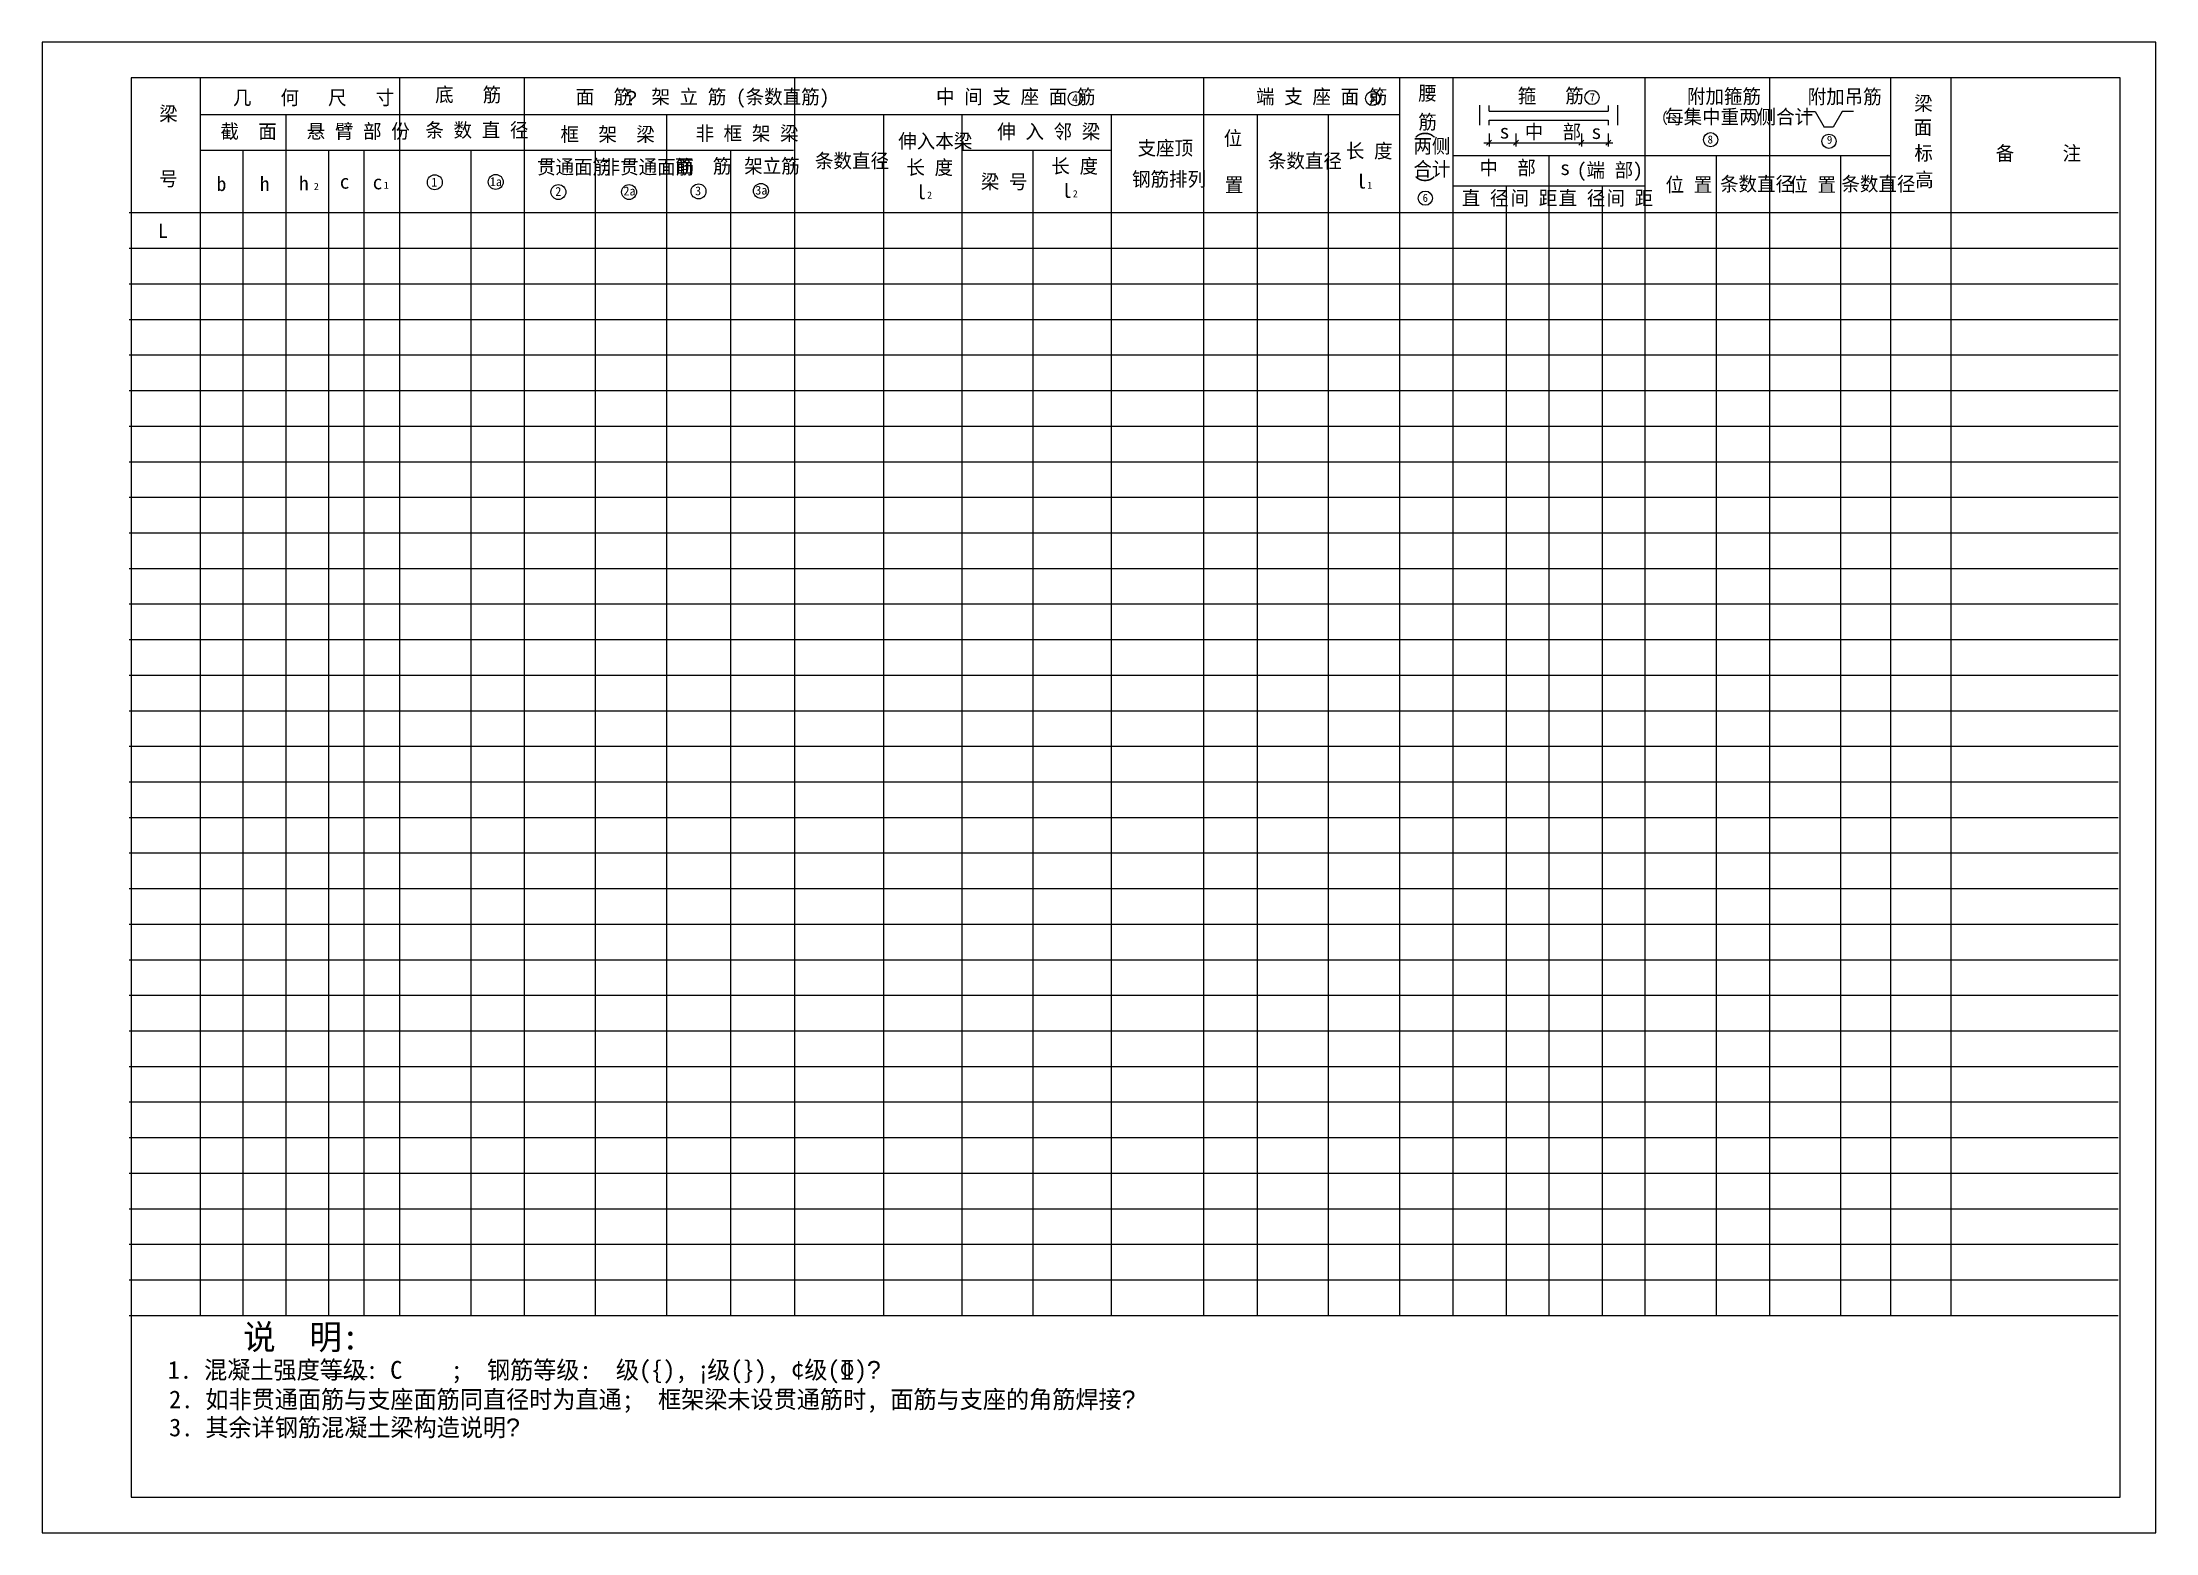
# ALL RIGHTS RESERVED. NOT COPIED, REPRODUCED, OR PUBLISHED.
# Model space of a CAD drawing. Header units: metres. Extents: x 4510 to 63910, y 6863 to 48763.
import ezdxf

# ---------------------------------------------------------------- set-up
doc = ezdxf.new("R2010")
doc.units = ezdxf.units.M
for name, color, linetype in [('TABLE', 3, 'Continuous'), ('TEXT', 2, 'Continuous'), ('TK', 7, 'Continuous')]:
    doc.layers.add(name, color=color, linetype=linetype)

msp = doc.modelspace()

# ---------------------------------------------------------------- linework, layer by layer
at = {"layer": 'TABLE'}
for p, q in [((8951.08, 47772.48), (8951.08, 12972.48)), ((14551.08, 47772.48), (14551.08, 12972.48)), ((18051.08, 47772.48), (18051.08, 12972.48)), ((25651.08, 47772.48), (25651.08, 12972.48)), ((37151.08, 47772.48), (37151.08, 12972.48)), ((42651.08, 47772.48), (42651.08, 12972.48)), ((44151.08, 47772.48), (44151.08, 12972.48)), ((49551.08, 47772.48), (49551.08, 12972.48)), ((53051.08, 47772.48), (53051.08, 12972.48)), ((56451.08, 47772.48), (56451.08, 12972.48)), ((58151.08, 47772.48), (58151.08, 12972.48)), ((8951.08, 46727.83), (14551.08, 46727.83)), ((11351.08, 46727.83), (11351.08, 12972.48)), ((14551.08, 46727.83), (24051.08, 46727.83)), ((22051.08, 46727.83), (22051.08, 12972.48)), ((24051.08, 46727.83), (42651.08, 46727.83)), ((28151.08, 46727.83), (28151.08, 33972.48)), ((28151.08, 46727.83), (28151.08, 12972.48)), ((30351.08, 46727.83), (30351.08, 12972.48)), ((34551.08, 46727.83), (34551.08, 12972.48)), ((38651.08, 46727.83), (38651.08, 12972.48)), ((40651.08, 46727.83), (40651.08, 12972.48)), ((8951.08, 45727.83), (18051.08, 45727.83)), ((10151.08, 45727.83), (10151.08, 12972.48)), ((12551.08, 45727.83), (12551.08, 12972.48)), ((13551.08, 45727.83), (13551.08, 12972.48)), ((16551.08, 45727.83), (16551.08, 12972.48)), ((18051.08, 45727.83), (25624.07, 45727.83)), ((20051.08, 45727.83), (20051.08, 12972.48)), ((23851.08, 45727.83), (23851.08, 12972.48)), ((30351.08, 45727.83), (34551.08, 45727.83)), ((32351.08, 45727.83), (32351.08, 12972.48)), ((56451.08, 45572.63), (44151.08, 45572.63)), ((46851.08, 45572.63), (46851.08, 12972.48)), ((51551.08, 45572.63), (51551.08, 12972.48)), ((55051.08, 45572.63), (55051.08, 12972.48)), ((49551.08, 44719.7), (44151.08, 44719.7)), ((45651.08, 44719.7), (45651.08, 12972.48)), ((46851.08, 44719.7), (46851.08, 12972.48)), ((48351.08, 44719.7), (48351.08, 12972.48)), ((6951.08, 43972.48), (62851.08, 43972.48)), ((6951.08, 42972.48), (62851.08, 42972.48)), ((6951.08, 41972.48), (62851.08, 41972.48)), ((6951.08, 40972.48), (62851.08, 40972.48)), ((6951.08, 39972.48), (62851.08, 39972.48)), ((6951.08, 38972.48), (62851.08, 38972.48)), ((6951.08, 37972.48), (62851.08, 37972.48)), ((6951.08, 36972.48), (62851.08, 36972.48)), ((6951.08, 35972.48), (62851.08, 35972.48)), ((6951.08, 34972.48), (62851.08, 34972.48)), ((6951.08, 33972.48), (62851.08, 33972.48)), ((6951.08, 32972.48), (62851.08, 32972.48)), ((6951.08, 31972.48), (62851.08, 31972.48)), ((6951.08, 30972.48), (62851.08, 30972.48)), ((6951.08, 29972.48), (62851.08, 29972.48)), ((6951.08, 28972.48), (62851.08, 28972.48)), ((6951.08, 27972.48), (62851.08, 27972.48)), ((6951.08, 26972.48), (62851.08, 26972.48)), ((6951.08, 25972.48), (62851.08, 25972.48)), ((6951.08, 24972.48), (62851.08, 24972.48)), ((6951.08, 23972.48), (62851.08, 23972.48)), ((6951.08, 22972.48), (62851.08, 22972.48)), ((6951.08, 21972.48), (62851.08, 21972.48)), ((6951.08, 20972.48), (62851.08, 20972.48)), ((6951.08, 19972.48), (62851.08, 19972.48)), ((6951.08, 18972.48), (62851.08, 18972.48)), ((6951.08, 17972.48), (62851.08, 17972.48)), ((6951.08, 16972.48), (62851.08, 16972.48)), ((6951.08, 15972.48), (62851.08, 15972.48)), ((6951.08, 14972.48), (62851.08, 14972.48)), ((6951.08, 13972.48), (62851.08, 13972.48)), ((6951.08, 12972.48), (62851.08, 12972.48))]:
    msp.add_line(p, q, dxfattribs=at)
at = {"layer": 'TEXT'}
for p, q in [((44917.53, 46427.66), (44917.53, 46998.84)), ((45174.8, 46828.61), (45174.8, 46981.89)), ((48521.98, 46981.89), (48521.98, 46828.61)), ((48779.26, 46998.84), (48779.26, 46427.66)), ((45174.8, 46828.61), (48521.98, 46828.61)), ((45174.8, 46427.66), (45174.8, 46571.34)), ((45174.8, 46571.34), (48521.98, 46571.34)), ((48521.98, 46571.34), (48521.98, 46427.66)), ((54020.89, 46815.07), (54340.95, 46815.07)), ((54340.95, 46815.07), (54586.96, 46373.31)), ((54846.86, 46373.31), (54586.96, 46373.31)), ((55092.87, 46815.07), (54846.86, 46373.31)), ((55412.93, 46815.07), (55092.87, 46815.07)), ((45027.86, 45939.12), (48650.53, 45939.12)), ((45103.76, 45868.08), (45245.84, 46010.17)), ((45174.8, 46196.4), (45174.8, 45828.86)), ((45857.72, 45868.08), (45999.8, 46010.17)), ((45928.76, 46196.4), (45928.76, 45828.86)), ((47696.98, 45868.08), (47839.07, 46010.17)), ((47768.03, 46196.4), (47768.03, 45828.86)), ((48450.94, 45868.08), (48593.02, 46010.17)), ((48521.98, 46196.4), (48521.98, 45828.86))]:
    msp.add_line(p, q, dxfattribs=at)
for centre, radius in [((33544.53, 47177.82), 200), ((41898.47, 47180.56), 200), ((48067.83, 47211.29), 200), ((51400.08, 46022.3), 200), ((54726.52, 45978.84), 200), ((15542.4, 44826.7), 210), ((17254.77, 44836.22), 210), ((19017.29, 44552.28), 210), ((21002.91, 44552.28), 210), ((22954.01, 44569.68), 210), ((24707.83, 44584.33), 210), ((43379.11, 44380.62), 200)]:
    msp.add_circle(centre, radius, dxfattribs=at)
at = {"layer": 'TK'}
msp.add_line((12581.92, 11259.49), (13636.91, 11259.49), dxfattribs=at)
for points in [[(4509.85, 6862.88), (63909.85, 6862.88), (63909.85, 48762.88), (4509.85, 48762.88)], [(7009.85, 7862.88), (62909.85, 7862.88), (62909.85, 47762.88), (7009.85, 47762.88)]]:
    msp.add_lwpolyline(points, close=True, dxfattribs=at)

# ---------------------------------------------------------------- texts
for s, height, p in [('L', 400, (7764.91, 43262.43)), (' 说  明:', 700, (9681.85, 12015.85)), ('1. 混凝土强度等级: C    ;  钢筋等级: %%160级({), %%161级(}), %%162级(%%133)%%140 ', 500, (8037.37, 11191.41)), ('  2. 如非贯通面筋与支座面筋同直径时为直通;  框架梁未设贯通筋时, 面筋与支座的角筋焊接%%140', 500, (7394.08, 10362.18)), ('  3. 其余详钢筋混凝土梁构造说明%%140', 500, (7394.08, 9573.12))]:
    msp.add_text(s, height=height).set_placement(p)
at = {"layer": 'TEXT'}
for s, height, p in [(' 底   筋', 400, (15280.34, 47089.06)), ('腰', 400, (43184.69, 47131.88)), ('梁', 400, (7797.25, 46556.13)), ('几   何   尺   寸', 400, (9870.3, 47007.28)), (' 面  筋  架 立 筋 (条数直筋)', 400, (19230.48, 47029.5)), ('%%141', 400, (20909.1, 46993.13)), ('中 间 支 座 面 筋', 400, (29629.76, 47034.58)), ('4', 250, (33452.15, 47055.16)), ('端 支 座 面 筋', 400, (38625.2, 47034.58)), ('5', 250, (41806.1, 47081.21)), ('箍   筋', 400, (45979.23, 47058.09)), ('7', 225, (47998.94, 47105.96)), ('每集中重两侧合计', 400, (50120.17, 46467.28)), ('附加箍筋', 400, (50735.03, 47041.95)), ('附加吊筋', 400, (54128.84, 47033.98)), ('梁', 400, (57121.74, 46844.73)), ('截  面', 400, (9516.88, 46058.27)), ('悬 臂 部 份', 400, (11942.31, 46061.92)), ('条 数 直 径', 400, (15277.11, 46093.63)), ('  框  架  梁', 400, (18532.45, 45976.64)), ('  非 框 架 梁', 400, (22325.4, 46000.25)), ('伸 入 邻 梁', 400, (31349.4, 46052.98)), ('筋', 400, (43184.69, 46322.35)), ('s', 400, (45471.34, 46055.94)), ('中  部', 400, (46176.17, 46047.32)), ('s', 400, (48053.19, 46044.92)), ('(', 300, (50009.15, 46513.49)), (')', 300, (52615.14, 46532.19)), ('面', 400, (57105.79, 46170.75)), ('伸入本梁', 400, (28567.87, 45784.71)), ('支座顶', 400, (35292.51, 45589.58)), ('位', 400, (37716.71, 45863.39)), ('长 度', 400, (41147.91, 45508.93)), ('两侧', 400, (43047.09, 45647.82)), ('8', 225, (51313.47, 45916.96)), ('9', 225, (54666.86, 45909.19)), ('标', 400, (57126.83, 45447.48)), ('备     注', 400, (59412.25, 45443.12)), ('号', 400, (7797.25, 44725.49)), ('  贯通面筋', 400, (17872.04, 45057.59)), (' 非贯通面筋', 400, (19959.64, 45057.59)), (' 面  筋', 400, (22019.24, 45081.19)), ('架立筋', 400, (24238.87, 45084.36)), ('条数直径', 400, (26227.85, 45229.79)), ('长 度', 400, (28795.96, 45042.49)), ('长 度', 400, (32870.81, 45080.91)), ('钢筋排列', 400, (35138.04, 44714.8)), ('条数直径', 400, (38957.85, 45229.38)), ('合计', 400, (43047.09, 45000.2)), ('中  部', 400, (44902.26, 45033.06)), ('s', 400, (47174.29, 45030.19)), ('(端 部)', 400, (47638.38, 44969.93)), ('高', 400, (57147.86, 44699.57)), ('b', 400, (9411.51, 44580.57)), ('h', 400, (10623.69, 44580.57)), ('h', 400, (11724.57, 44595.89)), ('2', 200, (12145.78, 44611.2)), ('c', 400, (12871.32, 44646.06)), ('c', 400, (13796.38, 44629.29)), ('1', 200, (14110.32, 44644.6)), ('1', 250, (15443.13, 44704.24)), ('1a', 250, (17088.48, 44718.91)), ('2', 250, (18928.42, 44444.66)), ('2a', 250, (20843.84, 44456.85)), ('3', 250, (22857.55, 44459.49)), ('3a', 250, (24548.96, 44479.4)), ('l', 400, (29073.4, 44350.42)), ('2', 200, (29379.89, 44365.73)), ('梁 号', 400, (30887.91, 44645.03)), ('l', 400, (33168.7, 44388.84)), ('2', 200, (33475.19, 44404.15)), ('置', 400, (37747.65, 44553.4)), ('l', 400, (41445.8, 44651.79)), ('1', 200, (41752.29, 44644.52)), ('直 径', 400, (44404.19, 44181.74)), ('间 距', 400, (45778.17, 44181.74)), ('直 径', 400, (47127.34, 44180.29)), ('间 距', 400, (48473.24, 44180.29)), ('位 置', 400, (50133.14, 44558.8)), ('条数直径', 400, (51665.29, 44579.24)), ('位 置', 400, (53611.22, 44560.49)), ('条数直径', 400, (55075.6, 44580.93)), ('6', 225, (43304.84, 44277.29))]:
    msp.add_text(s, height=height, dxfattribs=at).set_placement(p)
for s, p in [(')', (43542.75, 46028.97)), ('(', (43540.29, 44777.95))]:
    msp.add_text(s, height=400, rotation=90, dxfattribs=at).set_placement(p)

doc.saveas('drawing.dxf')
